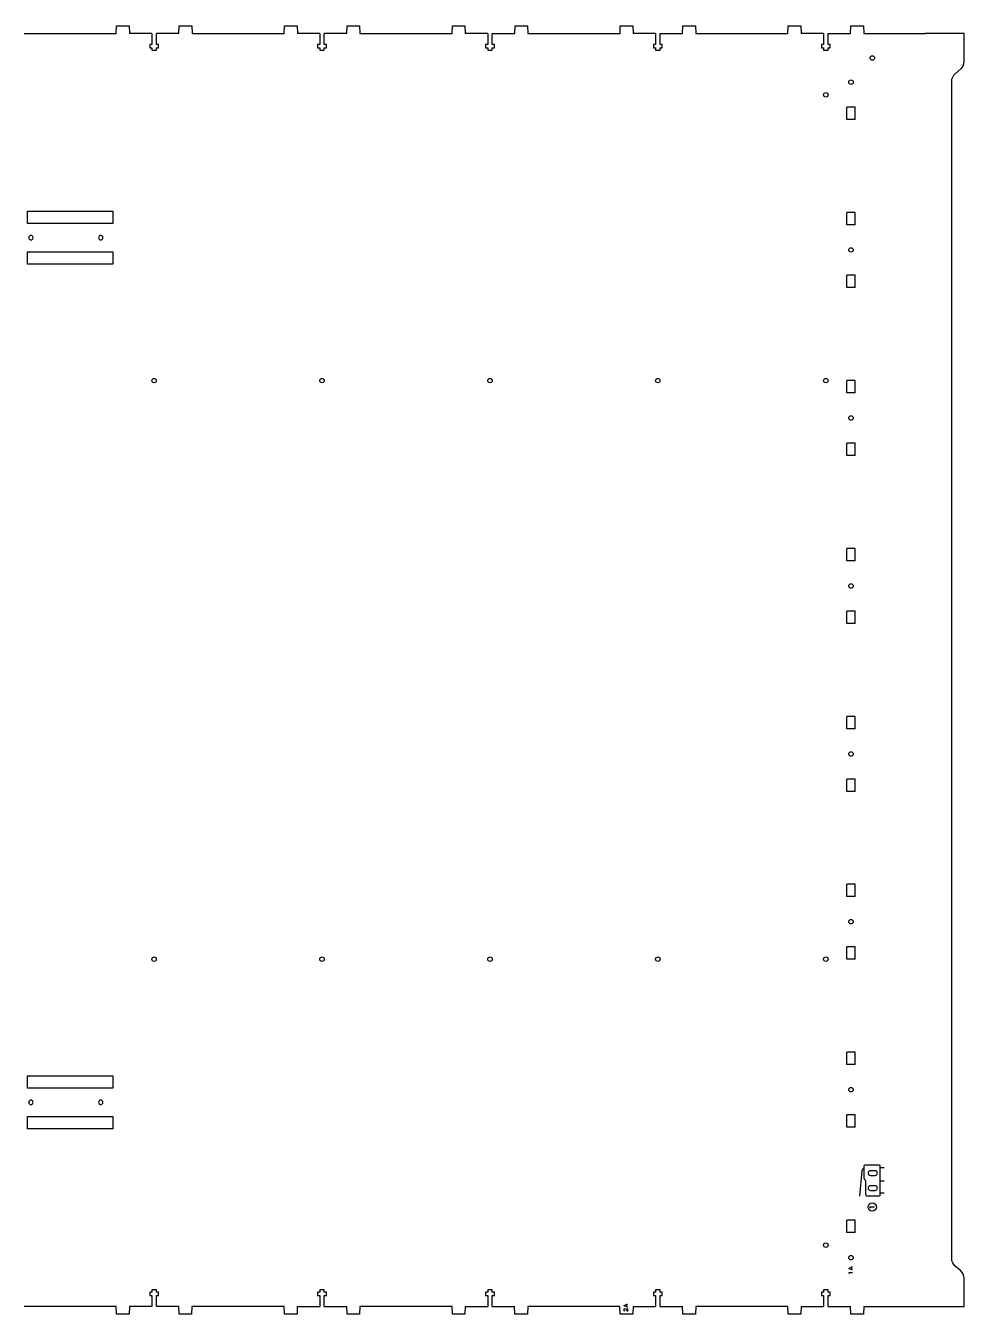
# Model space of a CAD drawing. Header units: millimetres. Extents: x -1172 to -28, y -862 to -38.
# Drawn here: x -628 to -28, y -862 to -38 of the extents above; entities that cross this region are included whole.
import ezdxf

# ---------------------------------------------------------------- set-up
doc = ezdxf.new("R2010")
doc.units = ezdxf.units.MM
doc.layers.add('CUTS', color=1, linetype='Continuous', true_color=0xff0000)
doc.layers.add('TEXT', color=5, linetype='Continuous', true_color=0x0000ff)

msp = doc.modelspace()

# ---------------------------------------------------------------- linework, layer by layer
at = {"layer": 'CUTS', "color": 1, "lineweight": 25, "true_color": 0xff0000}
for p, q in [((-570.54, -43.32), (-570.34, -38.45)), ((-570.34, -38.45), (-562.31, -38.45)), ((-562.31, -38.45), (-562.11, -43.32)), ((-530.53, -43.32), (-530.33, -38.45)), ((-530.33, -38.45), (-522.3, -38.45)), ((-522.3, -38.45), (-522.1, -43.32)), ((-463.21, -43.32), (-463.01, -38.45)), ((-463.01, -38.45), (-454.97, -38.45)), ((-454.97, -38.45), (-454.77, -43.32)), ((-423.19, -43.32), (-422.99, -38.45)), ((-422.99, -38.45), (-414.96, -38.45)), ((-414.96, -38.45), (-414.76, -43.32)), ((-355.87, -43.32), (-355.67, -38.45)), ((-355.67, -38.45), (-347.63, -38.45)), ((-347.63, -38.45), (-347.43, -43.32)), ((-315.85, -43.32), (-315.65, -38.45)), ((-315.65, -38.45), (-307.62, -38.45)), ((-307.62, -38.45), (-307.42, -43.32)), ((-248.53, -43.32), (-248.33, -38.45)), ((-248.33, -38.45), (-240.29, -38.45)), ((-240.29, -38.45), (-240.09, -43.32)), ((-208.51, -43.32), (-208.31, -38.45)), ((-208.31, -38.45), (-200.28, -38.45)), ((-200.28, -38.45), (-200.08, -43.32)), ((-141.19, -43.32), (-140.99, -38.45)), ((-140.99, -38.45), (-132.95, -38.45)), ((-132.95, -38.45), (-132.75, -43.32)), ((-101.17, -43.32), (-100.97, -38.45)), ((-100.97, -38.45), (-92.94, -38.45)), ((-92.94, -38.45), (-92.74, -43.32)), ((-629.44, -43.32), (-570.54, -43.32)), ((-547.76, -43.32), (-562.11, -43.32)), ((-547.76, -43.32), (-547.76, -50.34)), ((-544.9, -50.34), (-544.9, -43.32)), ((-530.53, -43.32), (-544.9, -43.32)), ((-522.1, -43.32), (-463.21, -43.32)), ((-440.42, -43.32), (-454.77, -43.32)), ((-440.42, -43.32), (-440.42, -50.34)), ((-437.56, -50.34), (-437.56, -43.32)), ((-423.19, -43.32), (-437.56, -43.32)), ((-414.76, -43.32), (-355.87, -43.32)), ((-333.08, -43.32), (-347.43, -43.32)), ((-333.08, -43.32), (-333.08, -50.34)), ((-330.22, -50.34), (-330.22, -43.32)), ((-330.22, -43.32), (-315.85, -43.32)), ((-307.42, -43.32), (-248.53, -43.32)), ((-225.74, -43.32), (-240.09, -43.32)), ((-225.74, -43.32), (-225.74, -50.34)), ((-222.88, -50.34), (-222.88, -43.32)), ((-222.88, -43.32), (-208.51, -43.32)), ((-200.08, -43.32), (-141.19, -43.32)), ((-118.4, -43.32), (-132.75, -43.32)), ((-118.4, -43.32), (-118.4, -50.34)), ((-115.54, -50.34), (-115.54, -43.32)), ((-115.54, -43.32), (-101.17, -43.32)), ((-92.74, -43.32), (-53.41, -43.32)), ((-28.5, -43.32), (-53.41, -43.32)), ((-547.76, -50.34), (-549.16, -50.34)), ((-549.16, -50.34), (-549.16, -52.54)), ((-549.16, -52.54), (-547.76, -52.54)), ((-547.76, -52.54), (-547.76, -53.98)), ((-547.76, -53.98), (-544.9, -53.98)), ((-543.5, -50.34), (-544.9, -50.34)), ((-544.9, -52.54), (-543.5, -52.54)), ((-544.9, -53.98), (-544.9, -52.54)), ((-543.5, -52.54), (-543.5, -50.34)), ((-440.42, -50.34), (-441.82, -50.34)), ((-441.82, -50.34), (-441.82, -52.54)), ((-441.82, -52.54), (-440.42, -52.54)), ((-440.42, -52.54), (-440.42, -53.98)), ((-440.42, -53.98), (-437.56, -53.98)), ((-436.16, -50.34), (-437.56, -50.34)), ((-437.56, -53.98), (-437.56, -52.54)), ((-437.56, -52.54), (-436.16, -52.54)), ((-436.16, -52.54), (-436.16, -50.34)), ((-333.08, -50.34), (-334.48, -50.34)), ((-334.48, -50.34), (-334.48, -52.54)), ((-334.48, -52.54), (-333.08, -52.54)), ((-333.08, -52.54), (-333.08, -53.98)), ((-333.08, -53.98), (-330.22, -53.98)), ((-328.82, -50.34), (-330.22, -50.34)), ((-330.22, -53.98), (-330.22, -52.54)), ((-330.22, -52.54), (-328.82, -52.54)), ((-328.82, -52.54), (-328.82, -50.34)), ((-225.74, -50.34), (-227.14, -50.34)), ((-227.14, -50.34), (-227.14, -52.54)), ((-227.14, -52.54), (-225.74, -52.54)), ((-225.74, -52.54), (-225.74, -53.98)), ((-225.74, -53.98), (-222.88, -53.98)), ((-221.48, -50.34), (-222.88, -50.34)), ((-222.88, -53.98), (-222.88, -52.54)), ((-222.88, -52.54), (-221.48, -52.54)), ((-221.48, -52.54), (-221.48, -50.34)), ((-118.4, -50.34), (-119.8, -50.34)), ((-119.8, -50.34), (-119.8, -52.54)), ((-119.8, -52.54), (-118.4, -52.54)), ((-118.4, -52.54), (-118.4, -53.98)), ((-118.4, -53.98), (-115.54, -53.98)), ((-114.14, -50.34), (-115.54, -50.34)), ((-115.54, -53.98), (-115.54, -52.54)), ((-115.54, -52.54), (-114.14, -52.54)), ((-114.14, -52.54), (-114.14, -50.34)), ((-36.5, -826.16), (-36.5, -73.8)), ((-98.31, -90.53), (-103.51, -90.53)), ((-103.51, -98.41), (-103.51, -90.53)), ((-98.31, -98.41), (-98.31, -90.53)), ((-98.31, -98.41), (-103.51, -98.41)), ((-98.31, -157.71), (-103.51, -157.71)), ((-103.51, -165.59), (-103.51, -157.71)), ((-98.31, -165.59), (-98.31, -157.71)), ((-98.31, -165.59), (-103.51, -165.59)), ((-98.31, -197.71), (-103.51, -197.71)), ((-103.51, -205.59), (-103.51, -197.71)), ((-98.31, -205.59), (-103.51, -205.59)), ((-98.31, -205.59), (-98.31, -197.71)), ((-98.31, -265.05), (-103.51, -265.05)), ((-103.51, -272.93), (-103.51, -265.05)), ((-98.31, -272.93), (-98.31, -265.05)), ((-98.31, -272.93), (-103.51, -272.93)), ((-98.31, -305.05), (-103.51, -305.05)), ((-103.51, -312.93), (-103.51, -305.05)), ((-98.31, -312.93), (-98.31, -305.05)), ((-98.31, -312.93), (-103.51, -312.93)), ((-98.31, -372.39), (-103.51, -372.39)), ((-103.51, -380.27), (-103.51, -372.39)), ((-98.31, -380.27), (-98.31, -372.39)), ((-98.31, -380.27), (-103.51, -380.27)), ((-98.31, -412.39), (-103.51, -412.39)), ((-103.51, -420.27), (-103.51, -412.39)), ((-98.31, -420.27), (-98.31, -412.39)), ((-98.31, -420.27), (-103.51, -420.27)), ((-98.31, -479.73), (-103.51, -479.73)), ((-103.51, -487.61), (-103.51, -479.73)), ((-98.31, -487.61), (-98.31, -479.73)), ((-98.31, -487.61), (-103.51, -487.61)), ((-98.31, -519.73), (-103.51, -519.73)), ((-103.51, -527.61), (-103.51, -519.73)), ((-98.31, -527.61), (-98.31, -519.73)), ((-98.31, -527.61), (-103.51, -527.61)), ((-98.31, -586.8), (-103.51, -586.8)), ((-103.51, -594.68), (-103.51, -586.8)), ((-98.31, -594.68), (-98.31, -586.8)), ((-98.31, -594.68), (-103.51, -594.68)), ((-98.31, -626.8), (-103.51, -626.8)), ((-103.51, -634.68), (-103.51, -626.8)), ((-98.31, -634.68), (-98.31, -626.8)), ((-98.31, -634.68), (-103.51, -634.68)), ((-98.31, -694.14), (-103.51, -694.14)), ((-103.51, -702.02), (-103.51, -694.14)), ((-98.31, -702.02), (-98.31, -694.14)), ((-98.31, -702.02), (-103.51, -702.02)), ((-98.31, -734.14), (-103.51, -734.14)), ((-103.51, -742.02), (-103.51, -734.14)), ((-98.31, -742.02), (-98.31, -734.14)), ((-98.31, -742.02), (-103.51, -742.02)), ((-98.31, -801.48), (-103.51, -801.48)), ((-103.51, -809.36), (-103.51, -801.48)), ((-98.31, -809.36), (-98.31, -801.48)), ((-98.31, -809.36), (-103.51, -809.36)), ((-28.5, -856.68), (-28.5, -838.55)), ((-547.76, -847.46), (-549.16, -847.46)), ((-549.16, -847.46), (-549.16, -849.66)), ((-544.9, -846.02), (-547.76, -846.02)), ((-547.76, -846.02), (-547.76, -847.46)), ((-544.9, -847.46), (-544.9, -846.02)), ((-543.5, -847.46), (-544.9, -847.46)), ((-543.5, -849.66), (-543.5, -847.46)), ((-440.42, -847.46), (-441.82, -847.46)), ((-441.82, -847.46), (-441.82, -849.66)), ((-440.42, -846.02), (-440.42, -847.46)), ((-437.56, -846.02), (-440.42, -846.02)), ((-437.56, -847.46), (-437.56, -846.02)), ((-436.16, -847.46), (-437.56, -847.46)), ((-436.16, -849.66), (-436.16, -847.46)), ((-333.08, -847.46), (-334.48, -847.46)), ((-334.48, -847.46), (-334.48, -849.66)), ((-330.22, -846.02), (-333.08, -846.02)), ((-333.08, -846.02), (-333.08, -847.46)), ((-330.22, -847.46), (-330.22, -846.02)), ((-328.82, -847.46), (-330.22, -847.46)), ((-328.82, -849.66), (-328.82, -847.46)), ((-225.74, -847.46), (-227.14, -847.46)), ((-227.14, -847.46), (-227.14, -849.66)), ((-222.88, -846.02), (-225.74, -846.02)), ((-225.74, -846.02), (-225.74, -847.46)), ((-222.88, -847.46), (-222.88, -846.02)), ((-221.48, -847.46), (-222.88, -847.46)), ((-221.48, -849.66), (-221.48, -847.46)), ((-118.4, -847.46), (-119.8, -847.46)), ((-119.8, -847.46), (-119.8, -849.66)), ((-115.54, -846.02), (-118.4, -846.02)), ((-118.4, -846.02), (-118.4, -847.46)), ((-115.54, -847.46), (-115.54, -846.02)), ((-114.14, -847.46), (-115.54, -847.46)), ((-114.14, -849.66), (-114.14, -847.46)), ((-549.16, -849.66), (-547.76, -849.66)), ((-547.76, -849.66), (-547.76, -856.68)), ((-544.9, -856.68), (-544.9, -849.66)), ((-544.9, -849.66), (-543.5, -849.66)), ((-441.82, -849.66), (-440.42, -849.66)), ((-440.42, -849.66), (-440.42, -856.68)), ((-437.56, -856.68), (-437.56, -849.66)), ((-437.56, -849.66), (-436.16, -849.66)), ((-334.48, -849.66), (-333.08, -849.66)), ((-333.08, -849.66), (-333.08, -856.68)), ((-330.22, -856.68), (-330.22, -849.66)), ((-330.22, -849.66), (-328.82, -849.66)), ((-227.14, -849.66), (-225.74, -849.66)), ((-225.74, -849.66), (-225.74, -856.68)), ((-222.88, -856.68), (-222.88, -849.66)), ((-222.88, -849.66), (-221.48, -849.66)), ((-119.8, -849.66), (-118.4, -849.66)), ((-118.4, -849.66), (-118.4, -856.68)), ((-115.54, -856.68), (-115.54, -849.66)), ((-115.54, -849.66), (-114.14, -849.66)), ((-570.56, -856.68), (-629.46, -856.68)), ((-570.36, -861.55), (-570.56, -856.68)), ((-562.33, -861.55), (-570.36, -861.55)), ((-562.13, -856.68), (-562.33, -861.55)), ((-547.76, -856.68), (-562.13, -856.68)), ((-530.55, -856.68), (-544.9, -856.68)), ((-530.35, -861.55), (-530.55, -856.68)), ((-522.32, -861.55), (-530.35, -861.55)), ((-522.12, -856.68), (-522.32, -861.55)), ((-463.22, -856.68), (-522.12, -856.68)), ((-463.02, -861.55), (-463.22, -856.68)), ((-454.99, -861.55), (-463.02, -861.55)), ((-454.79, -856.68), (-454.99, -861.55)), ((-454.79, -856.68), (-440.42, -856.68)), ((-437.56, -856.68), (-423.21, -856.68)), ((-423.01, -861.55), (-423.21, -856.68)), ((-414.98, -861.55), (-423.01, -861.55)), ((-414.78, -856.68), (-414.98, -861.55)), ((-355.88, -856.68), (-414.78, -856.68)), ((-355.68, -861.55), (-355.88, -856.68)), ((-347.65, -861.55), (-355.68, -861.55)), ((-347.45, -856.68), (-347.65, -861.55)), ((-347.45, -856.68), (-333.08, -856.68)), ((-330.22, -856.68), (-315.87, -856.68)), ((-315.67, -861.55), (-315.87, -856.68)), ((-307.64, -861.55), (-315.67, -861.55)), ((-307.44, -856.68), (-307.64, -861.55)), ((-248.54, -856.68), (-307.44, -856.68)), ((-248.34, -861.55), (-248.54, -856.68)), ((-240.31, -861.55), (-248.34, -861.55)), ((-240.11, -856.68), (-240.31, -861.55)), ((-240.11, -856.68), (-225.74, -856.68)), ((-222.88, -856.68), (-208.53, -856.68)), ((-208.33, -861.55), (-208.53, -856.68)), ((-200.3, -861.55), (-208.33, -861.55)), ((-200.1, -856.68), (-200.3, -861.55)), ((-141.2, -856.68), (-200.1, -856.68)), ((-141, -861.55), (-141.2, -856.68)), ((-132.97, -861.55), (-141, -861.55)), ((-132.77, -856.68), (-132.97, -861.55)), ((-132.77, -856.68), (-118.4, -856.68)), ((-115.54, -856.68), (-101.19, -856.68)), ((-100.99, -861.55), (-101.19, -856.68)), ((-92.96, -861.55), (-100.99, -861.55)), ((-92.76, -856.68), (-92.96, -861.55)), ((-92.76, -856.68), (-53.41, -856.68)), ((-53.41, -856.68), (-28.5, -856.68))]:
    msp.add_line(p, q, dxfattribs=at)
for points in [[(-28.5, -61.41), (-28.5, -43.32), (-28.5, -43.32)], [(-34.34, -69.15), (-30.66, -66.06)], [(-599.01, -156.84), (-572.71, -156.84), (-572.71, -164.84), (-627.29, -164.84), (-627.29, -156.84), (-599.01, -156.84), (-599.01, -156.84)], [(-606.49, -190.84), (-627.29, -190.84), (-627.29, -182.84), (-572.71, -182.84), (-572.71, -190.84), (-606.49, -190.84), (-606.49, -190.84)], [(-599.01, -709.16), (-572.71, -709.16), (-572.71, -717.16), (-627.29, -717.16), (-627.29, -709.16), (-599.01, -709.16), (-599.01, -709.16)], [(-606.49, -743.16), (-627.29, -743.16), (-627.29, -735.16), (-572.71, -735.16), (-572.71, -743.16), (-606.49, -743.16), (-606.49, -743.16)], [(-85.51, -769.87), (-88.51, -769.87), (-88.51, -769.87)], [(-88.51, -772.87), (-85.51, -772.87)], [(-85.51, -779.47), (-88.51, -779.47), (-88.51, -779.47)], [(-88.51, -782.47), (-85.51, -782.47)], [(-30.66, -833.9), (-34.34, -830.81)]]:
    msp.add_lwpolyline(points, dxfattribs=at)
for points in [[(-88.64, -59.02), (-88.64, -58.23), (-88, -57.6), (-87.21, -57.6)], [(-87.21, -57.6), (-86.42, -57.6), (-85.79, -58.23), (-85.79, -59.02)], [(-87.21, -60.45), (-88, -60.45), (-88.64, -59.81), (-88.64, -59.02)], [(-85.79, -59.02), (-85.79, -59.81), (-86.42, -60.45), (-87.21, -60.45)], [(-30.66, -66.06), (-29.47, -65.06), (-28.5, -62.97), (-28.5, -61.41)], [(-102.34, -74.47), (-102.34, -73.69), (-101.7, -73.05), (-100.91, -73.05)], [(-100.91, -73.05), (-100.13, -73.05), (-99.49, -73.69), (-99.49, -74.47)], [(-36.5, -73.8), (-36.5, -72.25), (-35.53, -70.15), (-34.34, -69.15)], [(-118.4, -82.55), (-118.4, -81.76), (-117.76, -81.13), (-116.97, -81.13)], [(-116.97, -81.13), (-116.19, -81.13), (-115.55, -81.76), (-115.55, -82.55)], [(-100.91, -75.9), (-101.7, -75.9), (-102.34, -75.26), (-102.34, -74.47)], [(-99.49, -74.47), (-99.49, -75.26), (-100.13, -75.9), (-100.91, -75.9)], [(-116.97, -83.98), (-117.76, -83.98), (-118.4, -83.34), (-118.4, -82.55)], [(-115.55, -82.55), (-115.55, -83.34), (-116.19, -83.98), (-116.97, -83.98)], [(-625.07, -172.41), (-625.86, -172.41), (-626.49, -173.05), (-626.49, -173.84)], [(-623.64, -173.84), (-623.64, -173.05), (-624.28, -172.41), (-625.07, -172.41)], [(-580.43, -172.41), (-581.22, -172.41), (-581.86, -173.05), (-581.86, -173.84)], [(-579.01, -173.84), (-579.01, -173.05), (-579.64, -172.41), (-580.43, -172.41)], [(-626.49, -173.84), (-626.49, -174.62), (-625.86, -175.26), (-625.07, -175.26)], [(-625.07, -175.26), (-624.28, -175.26), (-623.64, -174.62), (-623.64, -173.84)], [(-581.86, -173.84), (-581.86, -174.62), (-581.22, -175.26), (-580.43, -175.26)], [(-580.43, -175.26), (-579.64, -175.26), (-579.01, -174.62), (-579.01, -173.84)], [(-102.34, -181.65), (-102.34, -180.86), (-101.7, -180.23), (-100.91, -180.23)], [(-100.91, -180.23), (-100.13, -180.23), (-99.49, -180.86), (-99.49, -181.65)], [(-100.91, -183.07), (-101.7, -183.07), (-102.34, -182.44), (-102.34, -181.65)], [(-99.49, -181.65), (-99.49, -182.44), (-100.13, -183.07), (-100.91, -183.07)], [(-547.76, -265.12), (-547.76, -264.33), (-547.12, -263.69), (-546.33, -263.69)], [(-546.33, -266.54), (-547.12, -266.54), (-547.76, -265.9), (-547.76, -265.12)], [(-546.33, -263.69), (-545.55, -263.69), (-544.91, -264.33), (-544.91, -265.12)], [(-544.91, -265.12), (-544.91, -265.9), (-545.55, -266.54), (-546.33, -266.54)], [(-440.42, -265.12), (-440.42, -264.33), (-439.78, -263.69), (-438.99, -263.69)], [(-438.99, -266.54), (-439.78, -266.54), (-440.42, -265.9), (-440.42, -265.12)], [(-438.99, -263.69), (-438.21, -263.69), (-437.57, -264.33), (-437.57, -265.12)], [(-437.57, -265.12), (-437.57, -265.9), (-438.21, -266.54), (-438.99, -266.54)], [(-333.08, -265.12), (-333.08, -264.33), (-332.44, -263.69), (-331.65, -263.69)], [(-331.65, -266.54), (-332.44, -266.54), (-333.08, -265.9), (-333.08, -265.12)], [(-331.65, -263.69), (-330.87, -263.69), (-330.23, -264.33), (-330.23, -265.12)], [(-330.23, -265.12), (-330.23, -265.9), (-330.87, -266.54), (-331.65, -266.54)], [(-225.74, -265.12), (-225.74, -264.33), (-225.1, -263.69), (-224.31, -263.69)], [(-224.31, -266.54), (-225.1, -266.54), (-225.74, -265.9), (-225.74, -265.12)], [(-224.31, -263.69), (-223.53, -263.69), (-222.89, -264.33), (-222.89, -265.12)], [(-222.89, -265.12), (-222.89, -265.9), (-223.53, -266.54), (-224.31, -266.54)], [(-118.4, -265.12), (-118.4, -264.33), (-117.76, -263.69), (-116.97, -263.69)], [(-116.97, -266.54), (-117.76, -266.54), (-118.4, -265.9), (-118.4, -265.12)], [(-116.97, -263.69), (-116.19, -263.69), (-115.55, -264.33), (-115.55, -265.12)], [(-115.55, -265.12), (-115.55, -265.9), (-116.19, -266.54), (-116.97, -266.54)], [(-102.34, -288.99), (-102.34, -288.2), (-101.7, -287.57), (-100.91, -287.57)], [(-100.91, -287.57), (-100.13, -287.57), (-99.49, -288.2), (-99.49, -288.99)], [(-100.91, -290.41), (-101.7, -290.41), (-102.34, -289.78), (-102.34, -288.99)], [(-99.49, -288.99), (-99.49, -289.78), (-100.13, -290.41), (-100.91, -290.41)], [(-102.34, -396.33), (-102.34, -395.54), (-101.7, -394.91), (-100.91, -394.91)], [(-100.91, -394.91), (-100.13, -394.91), (-99.49, -395.54), (-99.49, -396.33)], [(-100.91, -397.75), (-101.7, -397.75), (-102.34, -397.12), (-102.34, -396.33)], [(-99.49, -396.33), (-99.49, -397.12), (-100.13, -397.75), (-100.91, -397.75)], [(-102.34, -503.67), (-102.34, -502.88), (-101.7, -502.25), (-100.91, -502.25)], [(-100.91, -505.09), (-101.7, -505.09), (-102.34, -504.46), (-102.34, -503.67)], [(-100.91, -502.25), (-100.13, -502.25), (-99.49, -502.88), (-99.49, -503.67)], [(-99.49, -503.67), (-99.49, -504.46), (-100.13, -505.09), (-100.91, -505.09)], [(-102.34, -610.74), (-102.34, -609.95), (-101.7, -609.32), (-100.91, -609.32)], [(-100.91, -612.17), (-101.7, -612.17), (-102.34, -611.53), (-102.34, -610.74)], [(-100.91, -609.32), (-100.13, -609.32), (-99.49, -609.95), (-99.49, -610.74)], [(-99.49, -610.74), (-99.49, -611.53), (-100.13, -612.17), (-100.91, -612.17)], [(-547.76, -634.73), (-547.76, -633.94), (-547.12, -633.3), (-546.33, -633.3)], [(-546.33, -633.3), (-545.55, -633.3), (-544.91, -633.94), (-544.91, -634.73)], [(-440.42, -634.73), (-440.42, -633.94), (-439.78, -633.3), (-438.99, -633.3)], [(-438.99, -633.3), (-438.21, -633.3), (-437.57, -633.94), (-437.57, -634.73)], [(-333.08, -634.73), (-333.08, -633.94), (-332.44, -633.3), (-331.65, -633.3)], [(-331.65, -633.3), (-330.87, -633.3), (-330.23, -633.94), (-330.23, -634.73)], [(-225.74, -634.73), (-225.74, -633.94), (-225.1, -633.3), (-224.31, -633.3)], [(-224.31, -633.3), (-223.53, -633.3), (-222.89, -633.94), (-222.89, -634.73)], [(-118.4, -634.73), (-118.4, -633.94), (-117.76, -633.3), (-116.97, -633.3)], [(-116.97, -633.3), (-116.19, -633.3), (-115.55, -633.94), (-115.55, -634.73)], [(-546.33, -636.15), (-547.12, -636.15), (-547.76, -635.51), (-547.76, -634.73)], [(-544.91, -634.73), (-544.91, -635.51), (-545.55, -636.15), (-546.33, -636.15)], [(-438.99, -636.15), (-439.78, -636.15), (-440.42, -635.51), (-440.42, -634.73)], [(-437.57, -634.73), (-437.57, -635.51), (-438.21, -636.15), (-438.99, -636.15)], [(-331.65, -636.15), (-332.44, -636.15), (-333.08, -635.51), (-333.08, -634.73)], [(-330.23, -634.73), (-330.23, -635.51), (-330.87, -636.15), (-331.65, -636.15)], [(-224.31, -636.15), (-225.1, -636.15), (-225.74, -635.51), (-225.74, -634.73)], [(-222.89, -634.73), (-222.89, -635.51), (-223.53, -636.15), (-224.31, -636.15)], [(-116.97, -636.15), (-117.76, -636.15), (-118.4, -635.51), (-118.4, -634.73)], [(-115.55, -634.73), (-115.55, -635.51), (-116.19, -636.15), (-116.97, -636.15)], [(-102.34, -718.08), (-102.34, -717.29), (-101.7, -716.66), (-100.91, -716.66)], [(-100.91, -719.51), (-101.7, -719.51), (-102.34, -718.87), (-102.34, -718.08)], [(-100.91, -716.66), (-100.13, -716.66), (-99.49, -717.29), (-99.49, -718.08)], [(-99.49, -718.08), (-99.49, -718.87), (-100.13, -719.51), (-100.91, -719.51)], [(-625.07, -724.74), (-625.86, -724.74), (-626.49, -725.38), (-626.49, -726.16)], [(-626.49, -726.16), (-626.49, -726.95), (-625.86, -727.59), (-625.07, -727.59)], [(-623.64, -726.16), (-623.64, -725.38), (-624.28, -724.74), (-625.07, -724.74)], [(-625.07, -727.59), (-624.28, -727.59), (-623.64, -726.95), (-623.64, -726.16)], [(-580.43, -724.74), (-581.22, -724.74), (-581.86, -725.38), (-581.86, -726.16)], [(-581.86, -726.16), (-581.86, -726.95), (-581.22, -727.59), (-580.43, -727.59)], [(-579.01, -726.16), (-579.01, -725.38), (-579.64, -724.74), (-580.43, -724.74)], [(-580.43, -727.59), (-579.64, -727.59), (-579.01, -726.95), (-579.01, -726.16)], [(-88.51, -769.87), (-89.34, -769.87), (-90.01, -770.54), (-90.01, -771.37)], [(-90.01, -771.37), (-90.01, -772.2), (-89.34, -772.87), (-88.51, -772.87)], [(-84.01, -771.37), (-84.01, -770.54), (-84.68, -769.87), (-85.51, -769.87)], [(-85.51, -772.87), (-84.68, -772.87), (-84.01, -772.2), (-84.01, -771.37)], [(-88.51, -779.47), (-89.34, -779.47), (-90.01, -780.14), (-90.01, -780.97)], [(-90.01, -780.97), (-90.01, -781.79), (-89.34, -782.47), (-88.51, -782.47)], [(-84.01, -780.97), (-84.01, -780.14), (-84.68, -779.47), (-85.51, -779.47)], [(-85.51, -782.47), (-84.68, -782.47), (-84.01, -781.79), (-84.01, -780.97)], [(-118.4, -817.44), (-118.4, -816.66), (-117.76, -816.02), (-116.97, -816.02)], [(-116.97, -818.87), (-117.76, -818.87), (-118.4, -818.23), (-118.4, -817.44)], [(-116.97, -816.02), (-116.19, -816.02), (-115.55, -816.66), (-115.55, -817.44)], [(-115.55, -817.44), (-115.55, -818.23), (-116.19, -818.87), (-116.97, -818.87)], [(-102.34, -825.42), (-102.34, -824.63), (-101.7, -824), (-100.91, -824)], [(-100.91, -826.85), (-101.7, -826.85), (-102.34, -826.21), (-102.34, -825.42)], [(-100.91, -824), (-100.13, -824), (-99.49, -824.63), (-99.49, -825.42)], [(-99.49, -825.42), (-99.49, -826.21), (-100.13, -826.85), (-100.91, -826.85)], [(-34.34, -830.81), (-35.53, -829.81), (-36.5, -827.71), (-36.5, -826.16)], [(-28.5, -838.55), (-28.5, -836.99), (-29.47, -834.9), (-30.66, -833.9)]]:
    msp.add_open_spline(points, degree=3, dxfattribs=at)
at = {"layer": 'TEXT', "color": 5, "lineweight": 25, "true_color": 0x0000ff}
for points in [[(-93.96, -769.87), (-95.49, -786.05)], [(-92.44, -774.87), (-92.44, -766.69)], [(-91.87, -766.13), (-82.92, -766.13)], [(-82.36, -766.69), (-82.36, -785.49)], [(-82.36, -767.83), (-79.75, -767.83)], [(-91.92, -775.79), (-91.97, -775.75)], [(-91.46, -785.49), (-91.46, -776.67)], [(-82.36, -776.39), (-79.75, -776.39)], [(-82.92, -786.06), (-90.89, -786.06), (-90.89, -786.06)], [(-82.36, -784.05), (-79.75, -784.05)], [(-88.89, -793.08), (-88.89, -792.97), (-85.91, -792.97)], [(-99.83, -833.45), (-102.25, -832.34), (-102.25, -832.25), (-99.83, -831.14)], [(-102.23, -834.92), (-102.23, -834.83), (-99.85, -834.83)], [(-100.63, -831.51), (-100.63, -833.09)], [(-243.49, -857.26), (-245.91, -856.15), (-245.91, -856.07), (-243.49, -854.96)], [(-244.29, -855.32), (-244.29, -856.9)], [(-244.62, -858.42), (-244.32, -859.01)], [(-243.57, -859.62), (-243.57, -857.85)]]:
    msp.add_lwpolyline(points, dxfattribs=at)
for points in [[(-92.47, -768.57), (-93.26, -768.5), (-93.89, -769.08), (-93.96, -769.87)], [(-92.44, -766.69), (-92.44, -766.38), (-92.18, -766.13), (-91.87, -766.13)], [(-82.92, -766.13), (-82.61, -766.13), (-82.36, -766.38), (-82.36, -766.69)], [(-91.97, -775.75), (-92.23, -775.58), (-92.44, -775.18), (-92.44, -774.87)], [(-91.46, -776.67), (-91.46, -776.36), (-91.67, -775.96), (-91.92, -775.79)], [(-90.89, -786.06), (-91.2, -786.06), (-91.46, -785.8), (-91.46, -785.49)], [(-82.36, -785.49), (-82.36, -785.8), (-82.61, -786.06), (-82.92, -786.06)], [(-89.95, -793.07), (-89.95, -791.61), (-88.76, -790.42), (-87.3, -790.42)], [(-87.3, -795.73), (-88.76, -795.73), (-89.95, -794.54), (-89.95, -793.07)], [(-88.32, -794.02), (-88.44, -793.57), (-88.68, -793.26), (-88.89, -793.08)], [(-87.3, -790.42), (-85.83, -790.42), (-84.64, -791.61), (-84.64, -793.07)], [(-84.64, -793.07), (-84.64, -794.54), (-85.83, -795.73), (-87.3, -795.73)], [(-101.78, -835.67), (-101.88, -835.3), (-102.07, -835.06), (-102.23, -834.92)], [(-246.01, -858.73), (-246.01, -858.06), (-245.57, -857.92), (-245.34, -857.92)], [(-245.16, -859.57), (-245.42, -859.57), (-246.01, -859.57), (-246.01, -858.73)], [(-245.34, -857.92), (-244.99, -857.92), (-244.79, -858.13), (-244.62, -858.42)], [(-244.32, -859.01), (-244.07, -859.44), (-243.93, -859.62), (-243.57, -859.62)]]:
    msp.add_open_spline(points, degree=3, dxfattribs=at)

doc.saveas('drawing.dxf')
